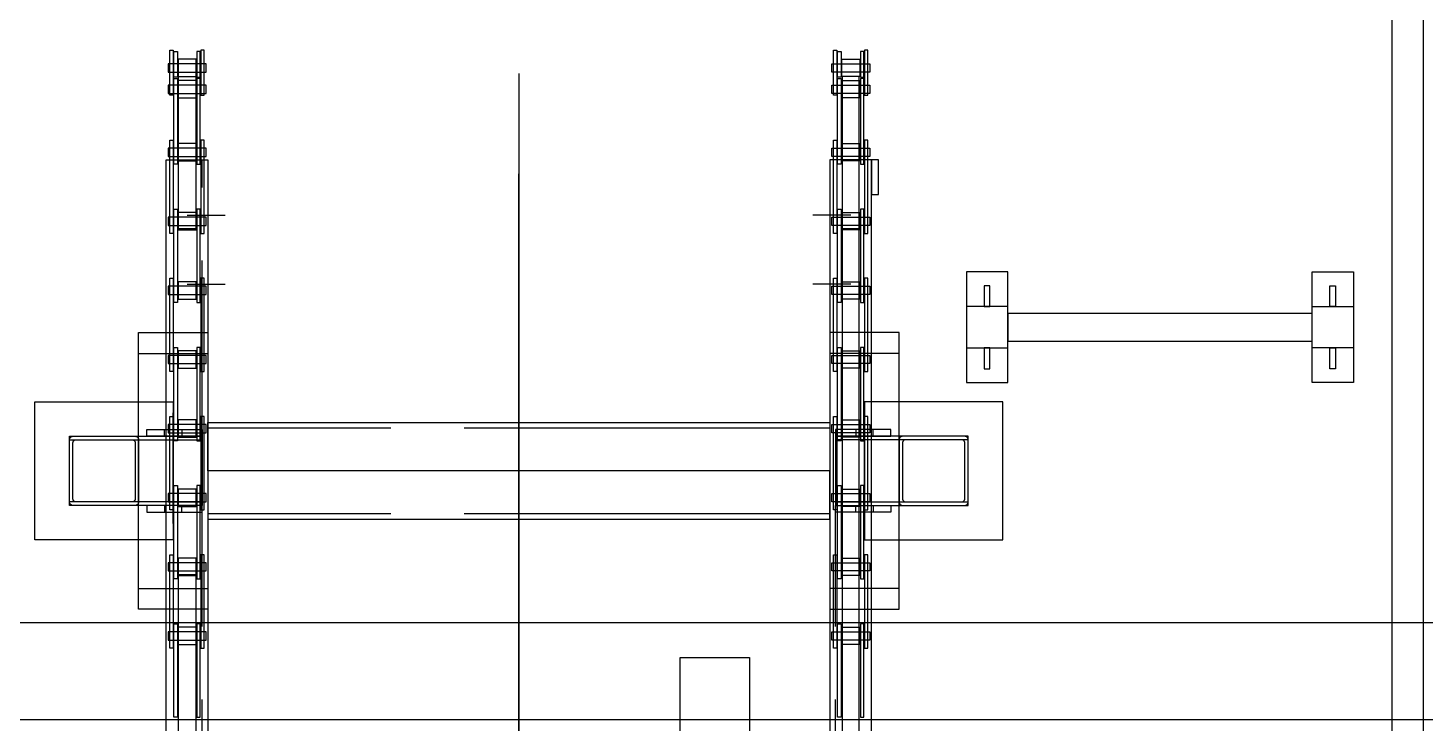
# Model space of a CAD drawing. Extents: x -115306 to 97263, y 46189 to 262006.
# Drawn here: x -28994 to -26973, y 105895 to 106901 of the extents above; entities that cross this region are included whole.
import ezdxf

# ---------------------------------------------------------------- set-up
doc = ezdxf.new("R2010")
doc.units = 0
doc.header["$LTSCALE"] = 508
for name, pattern in [('STYLE_02', [0.694427, 0.486069, -0.208359]), ('STYLE_03', [1.25, 1.041641, -0.208359]), ('STYLE_06', [3.125, 2.083359, -0.347214, 0.347214, -0.347214])]:
    doc.linetypes.add(name, pattern=pattern)
doc.layers.add('INSTALACION_NUEVA', color=7, linetype='CONTINUOUS')

# ---------------------------------------------------------------- blocks, each defined once
blk = doc.blocks.new('*U2882')
at = {"layer": 'INSTALACION_NUEVA', "color": 7, "linetype": 'Continuous'}
for points in [[(-13819.3, 17889), (-19369.3, 17889), (-19369.3, 17749), (-13819.3, 17749)], [(-17419.3, 17839), (-17319.3, 17839), (-17319.3, 16439), (-17419.3, 16439)]]:
    blk.add_lwpolyline(points, close=True, dxfattribs=at)
blk = doc.blocks.new('*U2736')
at = {"layer": 'INSTALACION_NUEVA', "color": 4, "linetype": 'Continuous'}
for p, q in [((-17102.8, 18279), (-17202.8, 18279)), ((-17102.8, 17939), (-17202.8, 17939))]:
    blk.add_line(p, q, dxfattribs=at)
at = {"layer": 'INSTALACION_NUEVA', "color": 1, "linetype": 'Continuous'}
blk.add_lwpolyline([(-17102.8, 17909), (-17102.8, 18309), (-17202.8, 18309), (-17202.8, 17909)], close=True, dxfattribs=at)
blk = doc.blocks.new('*U2751')
at = {"layer": 'INSTALACION_NUEVA', "color": 4, "linetype": 'STYLE_06'}
blk.add_line((-17152.8, 18033), (-17152.8, 18193), dxfattribs=at)
at = {"layer": 'INSTALACION_NUEVA', "color": 1, "linetype": 'Continuous'}
for points in [[(-17114.8, 18159), (-17114.8, 18169), (-17194.8, 18169), (-17194.8, 18159)], [(-17140.3, 18159), (-17140.3, 18169), (-17165.3, 18169), (-17165.3, 18159)], [(-17002.8, 18059), (-17002.8, 18159), (-17194.8, 18159), (-17194.8, 18059)], [(-17114.8, 18059), (-17114.8, 18049), (-17194.8, 18049), (-17194.8, 18059)], [(-17140.3, 18059), (-17140.3, 18049), (-17165.3, 18049), (-17165.3, 18059)]]:
    blk.add_lwpolyline(points, close=True, dxfattribs=at)
at = {"layer": 'INSTALACION_NUEVA', "color": 4, "linetype": 'STYLE_03'}
blk.add_lwpolyline([(-17002.8, 18064), (-17002.8, 18154), (-17194.8, 18154), (-17194.8, 18064)], close=True, dxfattribs=at)
blk = doc.blocks.new('*U2752')
at = {"layer": 'INSTALACION_NUEVA', "color": 1, "linetype": 'STYLE_02'}
blk.add_lwpolyline([(-17002.8, 18154), (-17002.8, 18154.5), (-17002.9, 18155), (-17003, 18155.5), (-17003.2, 18156), (-17003.4, 18156.4), (-17003.6, 18156.8), (-17003.9, 18157.2), (-17004.2, 18157.6), (-17004.6, 18157.9), (-17005, 18158.2), (-17005.4, 18158.5), (-17005.9, 18158.7), (-17006.3, 18158.8), (-17006.8, 18158.9), (-17007.3, 18159), (-17007.8, 18159), (-17097.8, 18159), (-17098.3, 18159), (-17098.8, 18158.9), (-17099.2, 18158.8), (-17099.7, 18158.7), (-17100.1, 18158.5), (-17100.6, 18158.2), (-17100.9, 18157.9), (-17101.3, 18157.6), (-17101.6, 18157.2), (-17101.9, 18156.8), (-17102.2, 18156.4), (-17102.4, 18156), (-17102.6, 18155.5), (-17102.7, 18155), (-17102.8, 18154.5), (-17102.8, 18154), (-17102.8, 18064), (-17102.8, 18063.6), (-17102.7, 18063.1), (-17102.6, 18062.6), (-17102.4, 18062.1), (-17102.2, 18061.7), (-17101.9, 18061.3), (-17101.6, 18060.9), (-17101.3, 18060.5), (-17100.9, 18060.2), (-17100.6, 18059.9), (-17100.1, 18059.6), (-17099.7, 18059.4), (-17099.2, 18059.3), (-17098.8, 18059.1), (-17098.3, 18059.1), (-17097.8, 18059), (-17007.8, 18059), (-17007.3, 18059.1), (-17006.8, 18059.1), (-17006.3, 18059.3), (-17005.9, 18059.4), (-17005.4, 18059.6), (-17005, 18059.9), (-17004.6, 18060.2), (-17004.2, 18060.5), (-17003.9, 18060.9), (-17003.6, 18061.3), (-17003.4, 18061.7), (-17003.2, 18062.1), (-17003, 18062.6), (-17002.9, 18063.1), (-17002.8, 18063.6), (-17002.8, 18064), (-17002.8, 18154)], close=True, dxfattribs=at)
at = {"layer": 'INSTALACION_NUEVA', "color": 4, "linetype": 'STYLE_02'}
blk.add_lwpolyline([(-17007.8, 18149.5), (-17007.8, 18150), (-17007.9, 18150.4), (-17008, 18150.9), (-17008.1, 18151.3), (-17008.3, 18151.7), (-17008.5, 18152), (-17008.8, 18152.4), (-17009.1, 18152.7), (-17009.4, 18153), (-17009.8, 18153.3), (-17010.2, 18153.5), (-17010.6, 18153.7), (-17011, 18153.9), (-17011.4, 18154), (-17011.8, 18154), (-17012.3, 18154), (-17093.3, 18154), (-17093.7, 18154), (-17094.2, 18154), (-17094.6, 18153.9), (-17095, 18153.7), (-17095.4, 18153.5), (-17095.8, 18153.3), (-17096.1, 18153), (-17096.5, 18152.7), (-17096.8, 18152.4), (-17097, 18152), (-17097.2, 18151.7), (-17097.4, 18151.3), (-17097.6, 18150.9), (-17097.7, 18150.4), (-17097.8, 18150), (-17097.8, 18149.5), (-17097.8, 18068.5), (-17097.8, 18068.1), (-17097.7, 18067.7), (-17097.6, 18067.2), (-17097.4, 18066.8), (-17097.2, 18066.4), (-17097, 18066), (-17096.8, 18065.7), (-17096.5, 18065.4), (-17096.1, 18065.1), (-17095.8, 18064.8), (-17095.4, 18064.6), (-17095, 18064.4), (-17094.6, 18064.2), (-17094.2, 18064.1), (-17093.7, 18064.1), (-17093.3, 18064), (-17012.3, 18064), (-17011.8, 18064.1), (-17011.4, 18064.1), (-17011, 18064.2), (-17010.6, 18064.4), (-17010.2, 18064.6), (-17009.8, 18064.8), (-17009.4, 18065.1), (-17009.1, 18065.4), (-17008.8, 18065.7), (-17008.5, 18066), (-17008.3, 18066.4), (-17008.1, 18066.8), (-17008, 18067.2), (-17007.9, 18067.7), (-17007.8, 18068.1), (-17007.8, 18068.5), (-17007.8, 18149.5)], close=True, dxfattribs=at)
blk = doc.blocks.new('*U2757')
at = {"layer": 'INSTALACION_NUEVA', "color": 4, "linetype": 'STYLE_03'}
for p, q in [((-17202.8, 18171), (-18102.8, 18171)), ((-17202.8, 18047), (-18102.8, 18047))]:
    blk.add_line(p, q, dxfattribs=at)
at = {"layer": 'INSTALACION_NUEVA', "color": 1, "linetype": 'Continuous'}
for points in [[(-17202.8, 18179), (-17202.8, 18109), (-18102.8, 18109), (-18102.8, 18179)], [(-17202.8, 18039), (-17202.8, 18109), (-18102.8, 18109), (-18102.8, 18039)]]:
    blk.add_lwpolyline(points, close=True, dxfattribs=at)
blk = doc.blocks.new('*U2762')
at = {"layer": 'INSTALACION_NUEVA', "color": 4, "linetype": 'Continuous'}
for p, q in [((-18202.8, 18279), (-18102.8, 18279)), ((-18202.8, 17939), (-18102.8, 17939))]:
    blk.add_line(p, q, dxfattribs=at)
at = {"layer": 'INSTALACION_NUEVA', "color": 1, "linetype": 'Continuous'}
blk.add_lwpolyline([(-18202.8, 17909), (-18202.8, 18309), (-18102.8, 18309), (-18102.8, 17909)], close=True, dxfattribs=at)
blk = doc.blocks.new('*U2763')
at = {"layer": 'INSTALACION_NUEVA', "color": 4, "linetype": 'STYLE_06'}
blk.add_line((-18152.8, 18033), (-18152.8, 18193), dxfattribs=at)
at = {"layer": 'INSTALACION_NUEVA', "color": 1, "linetype": 'Continuous'}
for points in [[(-18190.8, 18159), (-18190.8, 18169), (-18110.8, 18169), (-18110.8, 18159)], [(-18165.3, 18159), (-18165.3, 18169), (-18140.3, 18169), (-18140.3, 18159)], [(-18302.8, 18059), (-18302.8, 18159), (-18110.8, 18159), (-18110.8, 18059)], [(-18190.8, 18059), (-18190.8, 18049), (-18110.8, 18049), (-18110.8, 18059)], [(-18165.3, 18059), (-18165.3, 18049), (-18140.3, 18049), (-18140.3, 18059)]]:
    blk.add_lwpolyline(points, close=True, dxfattribs=at)
at = {"layer": 'INSTALACION_NUEVA', "color": 4, "linetype": 'STYLE_03'}
blk.add_lwpolyline([(-18302.8, 18064), (-18302.8, 18154), (-18110.8, 18154), (-18110.8, 18064)], close=True, dxfattribs=at)
blk = doc.blocks.new('*U2764')
at = {"layer": 'INSTALACION_NUEVA', "color": 1, "linetype": 'STYLE_02'}
blk.add_lwpolyline([(-18302.8, 18154), (-18302.8, 18154.5), (-18302.7, 18155), (-18302.6, 18155.5), (-18302.4, 18156), (-18302.2, 18156.4), (-18301.9, 18156.8), (-18301.6, 18157.2), (-18301.3, 18157.6), (-18300.9, 18157.9), (-18300.6, 18158.2), (-18300.1, 18158.5), (-18299.7, 18158.7), (-18299.2, 18158.8), (-18298.8, 18158.9), (-18298.3, 18159), (-18297.8, 18159), (-18207.8, 18159), (-18207.3, 18159), (-18206.8, 18158.9), (-18206.3, 18158.8), (-18205.9, 18158.7), (-18205.4, 18158.5), (-18205, 18158.2), (-18204.6, 18157.9), (-18204.2, 18157.6), (-18203.9, 18157.2), (-18203.6, 18156.8), (-18203.4, 18156.4), (-18203.2, 18156), (-18203, 18155.5), (-18202.9, 18155), (-18202.8, 18154.5), (-18202.8, 18154), (-18202.8, 18064), (-18202.8, 18063.6), (-18202.9, 18063.1), (-18203, 18062.6), (-18203.2, 18062.1), (-18203.4, 18061.7), (-18203.6, 18061.3), (-18203.9, 18060.9), (-18204.2, 18060.5), (-18204.6, 18060.2), (-18205, 18059.9), (-18205.4, 18059.6), (-18205.9, 18059.4), (-18206.3, 18059.3), (-18206.8, 18059.1), (-18207.3, 18059.1), (-18207.8, 18059), (-18297.8, 18059), (-18298.3, 18059.1), (-18298.8, 18059.1), (-18299.2, 18059.3), (-18299.7, 18059.4), (-18300.1, 18059.6), (-18300.6, 18059.9), (-18300.9, 18060.2), (-18301.3, 18060.5), (-18301.6, 18060.9), (-18301.9, 18061.3), (-18302.2, 18061.7), (-18302.4, 18062.1), (-18302.6, 18062.6), (-18302.7, 18063.1), (-18302.8, 18063.6), (-18302.8, 18064), (-18302.8, 18154)], close=True, dxfattribs=at)
at = {"layer": 'INSTALACION_NUEVA', "color": 4, "linetype": 'STYLE_02'}
blk.add_lwpolyline([(-18297.8, 18149.5), (-18297.8, 18150), (-18297.7, 18150.4), (-18297.6, 18150.9), (-18297.4, 18151.3), (-18297.2, 18151.7), (-18297, 18152), (-18296.8, 18152.4), (-18296.5, 18152.7), (-18296.1, 18153), (-18295.8, 18153.3), (-18295.4, 18153.5), (-18295, 18153.7), (-18294.6, 18153.9), (-18294.2, 18154), (-18293.7, 18154), (-18293.3, 18154), (-18212.3, 18154), (-18211.8, 18154), (-18211.4, 18154), (-18211, 18153.9), (-18210.6, 18153.7), (-18210.2, 18153.5), (-18209.8, 18153.3), (-18209.4, 18153), (-18209.1, 18152.7), (-18208.8, 18152.4), (-18208.5, 18152), (-18208.3, 18151.7), (-18208.1, 18151.3), (-18208, 18150.9), (-18207.9, 18150.4), (-18207.8, 18150), (-18207.8, 18149.5), (-18207.8, 18068.5), (-18207.8, 18068.1), (-18207.9, 18067.7), (-18208, 18067.2), (-18208.1, 18066.8), (-18208.3, 18066.4), (-18208.5, 18066), (-18208.8, 18065.7), (-18209.1, 18065.4), (-18209.4, 18065.1), (-18209.8, 18064.8), (-18210.2, 18064.6), (-18210.6, 18064.4), (-18211, 18064.2), (-18211.4, 18064.1), (-18211.8, 18064.1), (-18212.3, 18064), (-18293.3, 18064), (-18293.7, 18064.1), (-18294.2, 18064.1), (-18294.6, 18064.2), (-18295, 18064.4), (-18295.4, 18064.6), (-18295.8, 18064.8), (-18296.1, 18065.1), (-18296.5, 18065.4), (-18296.8, 18065.7), (-18297, 18066), (-18297.2, 18066.4), (-18297.4, 18066.8), (-18297.6, 18067.2), (-18297.7, 18067.7), (-18297.8, 18068.1), (-18297.8, 18068.5), (-18297.8, 18149.5)], close=True, dxfattribs=at)
blk = doc.blocks.new('*U2769')
at = {"layer": 'INSTALACION_NUEVA', "color": 4, "linetype": 'Continuous'}
for points in [[(-17197.8, 18652.6), (-17197.8, 18717.6), (-17192.8, 18717.6), (-17192.8, 18652.6)], [(-17191.8, 18678.6), (-17191.8, 18715.6), (-17186.8, 18715.6), (-17186.8, 18678.6)], [(-17158.8, 18678.6), (-17153.8, 18678.6), (-17153.8, 18715.6), (-17158.8, 18715.6)], [(-17152.8, 18652.6), (-17147.8, 18652.6), (-17147.8, 18717.6), (-17152.8, 18717.6)], [(-17200.3, 18686.1), (-17200.3, 18698.1), (-17145.3, 18698.1), (-17145.3, 18686.1)], [(-17185.8, 18679.6), (-17185.8, 18704.6), (-17159.8, 18704.6), (-17159.8, 18679.6)], [(-17191.8, 18552.6), (-17191.8, 18676.6), (-17186.8, 18676.6), (-17186.8, 18552.6)], [(-17158.8, 18552.6), (-17153.8, 18552.6), (-17153.8, 18676.6), (-17158.8, 18676.6)], [(-17200.3, 18655.1), (-17200.3, 18667.1), (-17145.3, 18667.1), (-17145.3, 18655.1)], [(-17185.8, 18648.6), (-17185.8, 18673.6), (-17159.8, 18673.6), (-17159.8, 18648.6)], [(-17200.3, 18564.1), (-17200.3, 18576.1), (-17145.3, 18576.1), (-17145.3, 18564.1)], [(-17197.8, 18452.6), (-17197.8, 18587.6), (-17192.8, 18587.6), (-17192.8, 18452.6)], [(-17185.8, 18557.6), (-17185.8, 18582.6), (-17159.8, 18582.6), (-17159.8, 18557.6)], [(-17152.8, 18452.6), (-17147.8, 18452.6), (-17147.8, 18587.6), (-17152.8, 18587.6)], [(-17200.3, 18464.1), (-17200.3, 18476.1), (-17145.3, 18476.1), (-17145.3, 18464.1)], [(-17191.8, 18352.6), (-17191.8, 18487.6), (-17186.8, 18487.6), (-17186.8, 18352.6)], [(-17185.8, 18457.6), (-17185.8, 18482.6), (-17159.8, 18482.6), (-17159.8, 18457.6)], [(-17158.8, 18352.6), (-17153.8, 18352.6), (-17153.8, 18487.6), (-17158.8, 18487.6)], [(-17200.3, 18364.1), (-17200.3, 18376.1), (-17145.3, 18376.1), (-17145.3, 18364.1)], [(-17197.8, 18252.6), (-17197.8, 18387.6), (-17192.8, 18387.6), (-17192.8, 18252.6)], [(-17185.8, 18357.6), (-17185.8, 18382.6), (-17159.8, 18382.6), (-17159.8, 18357.6)], [(-17152.8, 18252.6), (-17147.8, 18252.6), (-17147.8, 18387.6), (-17152.8, 18387.6)], [(-17200.3, 18264.1), (-17200.3, 18276.1), (-17145.3, 18276.1), (-17145.3, 18264.1)], [(-17191.8, 18152.6), (-17191.8, 18287.6), (-17186.8, 18287.6), (-17186.8, 18152.6)], [(-17185.8, 18257.6), (-17185.8, 18282.6), (-17159.8, 18282.6), (-17159.8, 18257.6)], [(-17158.8, 18152.6), (-17153.8, 18152.6), (-17153.8, 18287.6), (-17158.8, 18287.6)], [(-17200.3, 18164.1), (-17200.3, 18176.1), (-17145.3, 18176.1), (-17145.3, 18164.1)], [(-17197.8, 18052.6), (-17197.8, 18187.6), (-17192.8, 18187.6), (-17192.8, 18052.6)], [(-17185.8, 18157.6), (-17185.8, 18182.6), (-17159.8, 18182.6), (-17159.8, 18157.6)], [(-17152.8, 18052.6), (-17147.8, 18052.6), (-17147.8, 18187.6), (-17152.8, 18187.6)], [(-17200.3, 18064.1), (-17200.3, 18076.1), (-17145.3, 18076.1), (-17145.3, 18064.1)], [(-17191.8, 17952.6), (-17191.8, 18087.6), (-17186.8, 18087.6), (-17186.8, 17952.6)], [(-17185.8, 18057.6), (-17185.8, 18082.6), (-17159.8, 18082.6), (-17159.8, 18057.6)], [(-17158.8, 17952.6), (-17153.8, 17952.6), (-17153.8, 18087.6), (-17158.8, 18087.6)], [(-17197.8, 17852.6), (-17197.8, 17987.6), (-17192.8, 17987.6), (-17192.8, 17852.6)], [(-17152.8, 17852.6), (-17147.8, 17852.6), (-17147.8, 17987.6), (-17152.8, 17987.6)], [(-17200.3, 17964.1), (-17200.3, 17976.1), (-17145.3, 17976.1), (-17145.3, 17964.1)], [(-17185.8, 17957.6), (-17185.8, 17982.6), (-17159.8, 17982.6), (-17159.8, 17957.6)], [(-17191.8, 17752.6), (-17191.8, 17887.6), (-17186.8, 17887.6), (-17186.8, 17752.6)], [(-17158.8, 17752.6), (-17153.8, 17752.6), (-17153.8, 17887.6), (-17158.8, 17887.6)], [(-17200.3, 17864.1), (-17200.3, 17876.1), (-17145.3, 17876.1), (-17145.3, 17864.1)], [(-17185.8, 17857.6), (-17185.8, 17882.6), (-17159.8, 17882.6), (-17159.8, 17857.6)]]:
    blk.add_lwpolyline(points, close=True, dxfattribs=at)
blk = doc.blocks.new('*U2770')
at = {"layer": 'INSTALACION_NUEVA', "color": 4, "linetype": 'Continuous'}
for points in [[(-18152.8, 18652.6), (-18157.8, 18652.6), (-18157.8, 18717.6), (-18152.8, 18717.6)], [(-18146.8, 18678.6), (-18151.8, 18678.6), (-18151.8, 18715.6), (-18146.8, 18715.6)], [(-18113.8, 18678.6), (-18113.8, 18715.6), (-18118.8, 18715.6), (-18118.8, 18678.6)], [(-18107.8, 18652.6), (-18107.8, 18717.6), (-18112.8, 18717.6), (-18112.8, 18652.6)], [(-18105.3, 18686.1), (-18105.3, 18698.1), (-18160.3, 18698.1), (-18160.3, 18686.1)], [(-18119.8, 18679.6), (-18119.8, 18704.6), (-18145.8, 18704.6), (-18145.8, 18679.6)], [(-18146.8, 18552.6), (-18151.8, 18552.6), (-18151.8, 18676.6), (-18146.8, 18676.6)], [(-18113.8, 18552.6), (-18113.8, 18676.6), (-18118.8, 18676.6), (-18118.8, 18552.6)], [(-18105.3, 18655.1), (-18105.3, 18667.1), (-18160.3, 18667.1), (-18160.3, 18655.1)], [(-18119.8, 18648.6), (-18119.8, 18673.6), (-18145.8, 18673.6), (-18145.8, 18648.6)], [(-18105.3, 18564.1), (-18105.3, 18576.1), (-18160.3, 18576.1), (-18160.3, 18564.1)], [(-18152.8, 18452.6), (-18157.8, 18452.6), (-18157.8, 18587.6), (-18152.8, 18587.6)], [(-18119.8, 18557.6), (-18119.8, 18582.6), (-18145.8, 18582.6), (-18145.8, 18557.6)], [(-18107.8, 18452.6), (-18107.8, 18587.6), (-18112.8, 18587.6), (-18112.8, 18452.6)], [(-18105.3, 18464.1), (-18105.3, 18476.1), (-18160.3, 18476.1), (-18160.3, 18464.1)], [(-18146.8, 18352.6), (-18151.8, 18352.6), (-18151.8, 18487.6), (-18146.8, 18487.6)], [(-18119.8, 18457.6), (-18119.8, 18482.6), (-18145.8, 18482.6), (-18145.8, 18457.6)], [(-18113.8, 18352.6), (-18113.8, 18487.6), (-18118.8, 18487.6), (-18118.8, 18352.6)], [(-18105.3, 18364.1), (-18105.3, 18376.1), (-18160.3, 18376.1), (-18160.3, 18364.1)], [(-18152.8, 18252.6), (-18157.8, 18252.6), (-18157.8, 18387.6), (-18152.8, 18387.6)], [(-18119.8, 18357.6), (-18119.8, 18382.6), (-18145.8, 18382.6), (-18145.8, 18357.6)], [(-18107.8, 18252.6), (-18107.8, 18387.6), (-18112.8, 18387.6), (-18112.8, 18252.6)], [(-18105.3, 18264.1), (-18105.3, 18276.1), (-18160.3, 18276.1), (-18160.3, 18264.1)], [(-18146.8, 18152.6), (-18151.8, 18152.6), (-18151.8, 18287.6), (-18146.8, 18287.6)], [(-18119.8, 18257.6), (-18119.8, 18282.6), (-18145.8, 18282.6), (-18145.8, 18257.6)], [(-18113.8, 18152.6), (-18113.8, 18287.6), (-18118.8, 18287.6), (-18118.8, 18152.6)], [(-18105.3, 18164.1), (-18105.3, 18176.1), (-18160.3, 18176.1), (-18160.3, 18164.1)], [(-18152.8, 18052.6), (-18157.8, 18052.6), (-18157.8, 18187.6), (-18152.8, 18187.6)], [(-18119.8, 18157.6), (-18119.8, 18182.6), (-18145.8, 18182.6), (-18145.8, 18157.6)], [(-18107.8, 18052.6), (-18107.8, 18187.6), (-18112.8, 18187.6), (-18112.8, 18052.6)], [(-18105.3, 18064.1), (-18105.3, 18076.1), (-18160.3, 18076.1), (-18160.3, 18064.1)], [(-18146.8, 17952.6), (-18151.8, 17952.6), (-18151.8, 18087.6), (-18146.8, 18087.6)], [(-18119.8, 18057.6), (-18119.8, 18082.6), (-18145.8, 18082.6), (-18145.8, 18057.6)], [(-18113.8, 17952.6), (-18113.8, 18087.6), (-18118.8, 18087.6), (-18118.8, 17952.6)], [(-18152.8, 17852.6), (-18157.8, 17852.6), (-18157.8, 17987.6), (-18152.8, 17987.6)], [(-18107.8, 17852.6), (-18107.8, 17987.6), (-18112.8, 17987.6), (-18112.8, 17852.6)], [(-18105.3, 17964.1), (-18105.3, 17976.1), (-18160.3, 17976.1), (-18160.3, 17964.1)], [(-18119.8, 17957.6), (-18119.8, 17982.6), (-18145.8, 17982.6), (-18145.8, 17957.6)], [(-18146.8, 17752.6), (-18151.8, 17752.6), (-18151.8, 17887.6), (-18146.8, 17887.6)], [(-18113.8, 17752.6), (-18113.8, 17887.6), (-18118.8, 17887.6), (-18118.8, 17752.6)], [(-18105.3, 17864.1), (-18105.3, 17876.1), (-18160.3, 17876.1), (-18160.3, 17864.1)], [(-18119.8, 17857.6), (-18119.8, 17882.6), (-18145.8, 17882.6), (-18145.8, 17857.6)]]:
    blk.add_lwpolyline(points, close=True, dxfattribs=at)
blk = doc.blocks.new('*U2773')
at = {"layer": 'INSTALACION_NUEVA', "color": 4, "linetype": 'STYLE_03'}
for p, q in [((-18110.8, 14709), (-18110.8, 18559)), ((-17194.8, 14709), (-17194.8, 18059))]:
    blk.add_line(p, q, dxfattribs=at)
at = {"layer": 'INSTALACION_NUEVA', "color": 4, "linetype": 'STYLE_06'}
blk.add_line((-17652.8, 14414), (-17652.8, 18539), dxfattribs=at)
at = {"layer": 'INSTALACION_NUEVA', "color": 4, "linetype": 'Continuous'}
for p, q in [((-18132.8, 18479), (-18077.8, 18479)), ((-17172.8, 18479), (-17227.8, 18479)), ((-18132.8, 18379), (-18077.8, 18379)), ((-17172.8, 18379), (-17227.8, 18379))]:
    blk.add_line(p, q, dxfattribs=at)
at = {"layer": 'INSTALACION_NUEVA', "color": 7, "linetype": 'Continuous'}
for points in [[(-18145.3, 18459), (-18145.3, 18679.4), (-18120.3, 18679.4), (-18120.3, 18459)], [(-17160.3, 18679.4), (-17185.3, 18679.4), (-17185.3, 18459), (-17160.3, 18459)]]:
    blk.add_lwpolyline(points, close=True, dxfattribs=at)
at = {"layer": 'INSTALACION_NUEVA', "color": 1, "linetype": 'Continuous'}
for points in [[(-18162.8, 14709), (-18162.8, 18559), (-18102.8, 18559), (-18102.8, 14709)], [(-17142.8, 14709), (-17142.8, 18559), (-17202.8, 18559), (-17202.8, 14709)], [(-17132.8, 18559), (-17142.8, 18559), (-17142.8, 18509), (-17132.8, 18509)], [(-17160.3, 14709), (-17160.3, 18459), (-17185.3, 18459), (-17185.3, 14709)], [(-18352.8, 18009), (-18352.8, 18209), (-18152.8, 18209), (-18152.8, 18009)], [(-16952.8, 18009), (-16952.8, 18209), (-17152.8, 18209), (-17152.8, 18009)], [(-18145.3, 14709), (-18145.3, 17959), (-18120.3, 17959), (-18120.3, 14709)]]:
    blk.add_lwpolyline(points, close=True, dxfattribs=at)
at = {"layer": 'INSTALACION_NUEVA', "color": 4}
for name in ['*U2770', '*U2769', '*U2762', '*U2736', '*U2763', '*U2751', '*U2757', '*U2764', '*U2752']:
    blk.add_blockref(name, (0, 0), dxfattribs=at)
blk = doc.blocks.new('*U2802')
at = {"layer": 'INSTALACION_NUEVA', "color": 4}
blk.add_blockref('*U2773', (0, 0), dxfattribs=at)
blk = doc.blocks.new('*U2657')
at = {"layer": 'INSTALACION_NUEVA', "color": 7, "linetype": 'Continuous'}
blk.add_lwpolyline([(-16389.6, 16339), (-16389.6, 22289), (-16344.6, 22289), (-16344.6, 16339)], close=True, dxfattribs=at)
blk = doc.blocks.new('*U2658')
at = {"layer": 'INSTALACION_NUEVA', "color": 4}
blk.add_blockref('*U2657', (0, 0), dxfattribs=at)
blk = doc.blocks.new('*U2929')
at = {"layer": 'INSTALACION_NUEVA', "color": 5, "linetype": 'Continuous'}
for points in [[(-17005.5, 18236.8), (-16945.5, 18236.8), (-16945.5, 18396.8), (-17005.5, 18396.8)], [(-16979.5, 18346.8), (-16971.5, 18346.8), (-16971.5, 18376.8), (-16979.5, 18376.8)], [(-17005.5, 18286.8), (-16945.5, 18286.8), (-16945.5, 18346.8), (-17005.5, 18346.8)], [(-16979.5, 18256.8), (-16971.5, 18256.8), (-16971.5, 18286.8), (-16979.5, 18286.8)]]:
    blk.add_lwpolyline(points, close=True, dxfattribs=at)
blk = doc.blocks.new('*U2930')
at = {"layer": 'INSTALACION_NUEVA', "color": 5, "linetype": 'Continuous'}
for points in [[(-16445.5, 18236.8), (-16505.5, 18236.8), (-16505.5, 18396.8), (-16445.5, 18396.8)], [(-16471.5, 18346.8), (-16479.5, 18346.8), (-16479.5, 18376.8), (-16471.5, 18376.8)], [(-16445.5, 18286.8), (-16505.5, 18286.8), (-16505.5, 18346.8), (-16445.5, 18346.8)], [(-16471.5, 18256.8), (-16479.5, 18256.8), (-16479.5, 18286.8), (-16471.5, 18286.8)]]:
    blk.add_lwpolyline(points, close=True, dxfattribs=at)
blk = doc.blocks.new('*U2931')
at = {"layer": 'INSTALACION_NUEVA', "color": 5, "linetype": 'Continuous'}
blk.add_lwpolyline([(-16505.5, 18336.8), (-16945.5, 18336.8), (-16945.5, 18296.8), (-16505.5, 18296.8)], close=True, dxfattribs=at)
at = {"layer": 'INSTALACION_NUEVA', "color": 4}
for name in ['*U2929', '*U2930']:
    blk.add_blockref(name, (0, 0), dxfattribs=at)

msp = doc.modelspace()

# ---------------------------------------------------------------- linework, layer by layer
at = {"layer": 'INSTALACION_NUEVA', "color": 4, "linetype": 'STYLE_06'}
msp.add_line((-28283.73, 116360.18), (-28283.73, 102689.17), dxfattribs=at)

# ---------------------------------------------------------------- block references
at = {"layer": 'INSTALACION_NUEVA', "color": 4}
for name in ['*U2658', '*U2802', '*U2931', '*U2882']:
    msp.add_blockref(name, (-10630.95, 88151.12), dxfattribs=at)

doc.saveas('drawing.dxf')
